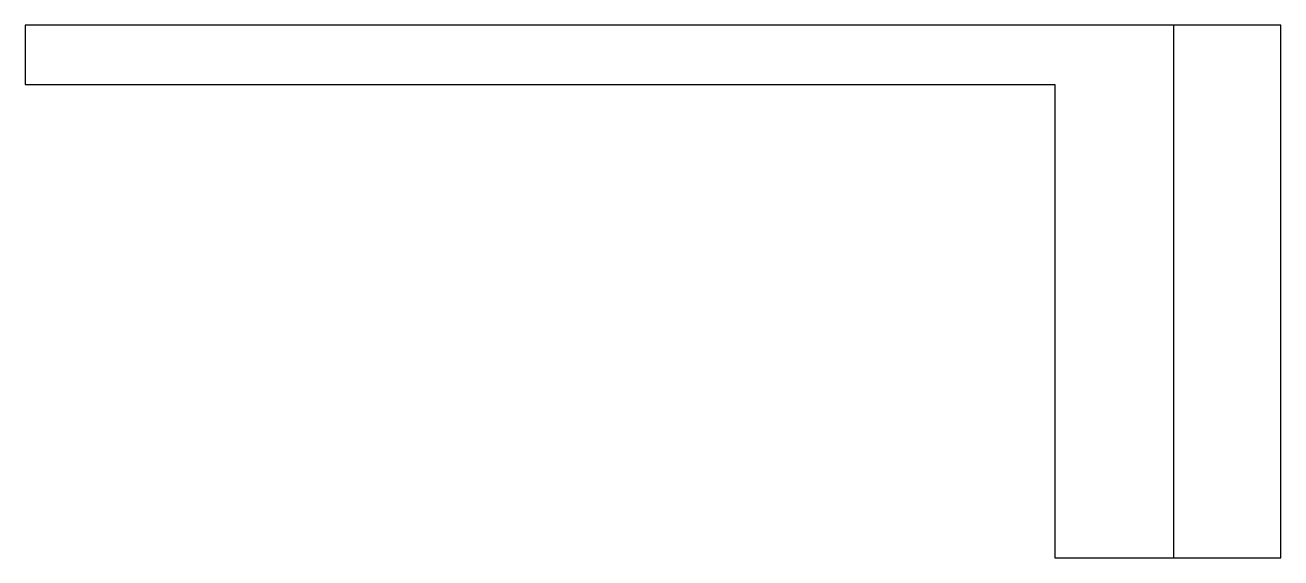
# Model space of a CAD drawing. Header units: millimetres. Extents: x -16.3 to 4.8, y 1.6 to 10.5.
import ezdxf

# ---------------------------------------------------------------- set-up
doc = ezdxf.new("R2010")
doc.units = ezdxf.units.MM
doc.layers.get('0').update_dxf_attribs({"linetype": 'CONTINUOUS'})

msp = doc.modelspace()

# ---------------------------------------------------------------- linework, layer by layer
msp.add_line((3, 1.6), (3, 10.55))
msp.add_lwpolyline([(4.8, 1.6), (4.8, 10.55), (-16.3, 10.55), (-16.3, 9.55), (1, 9.55), (1, 1.6), (3, 1.6)], close=True)

doc.saveas('drawing.dxf')
